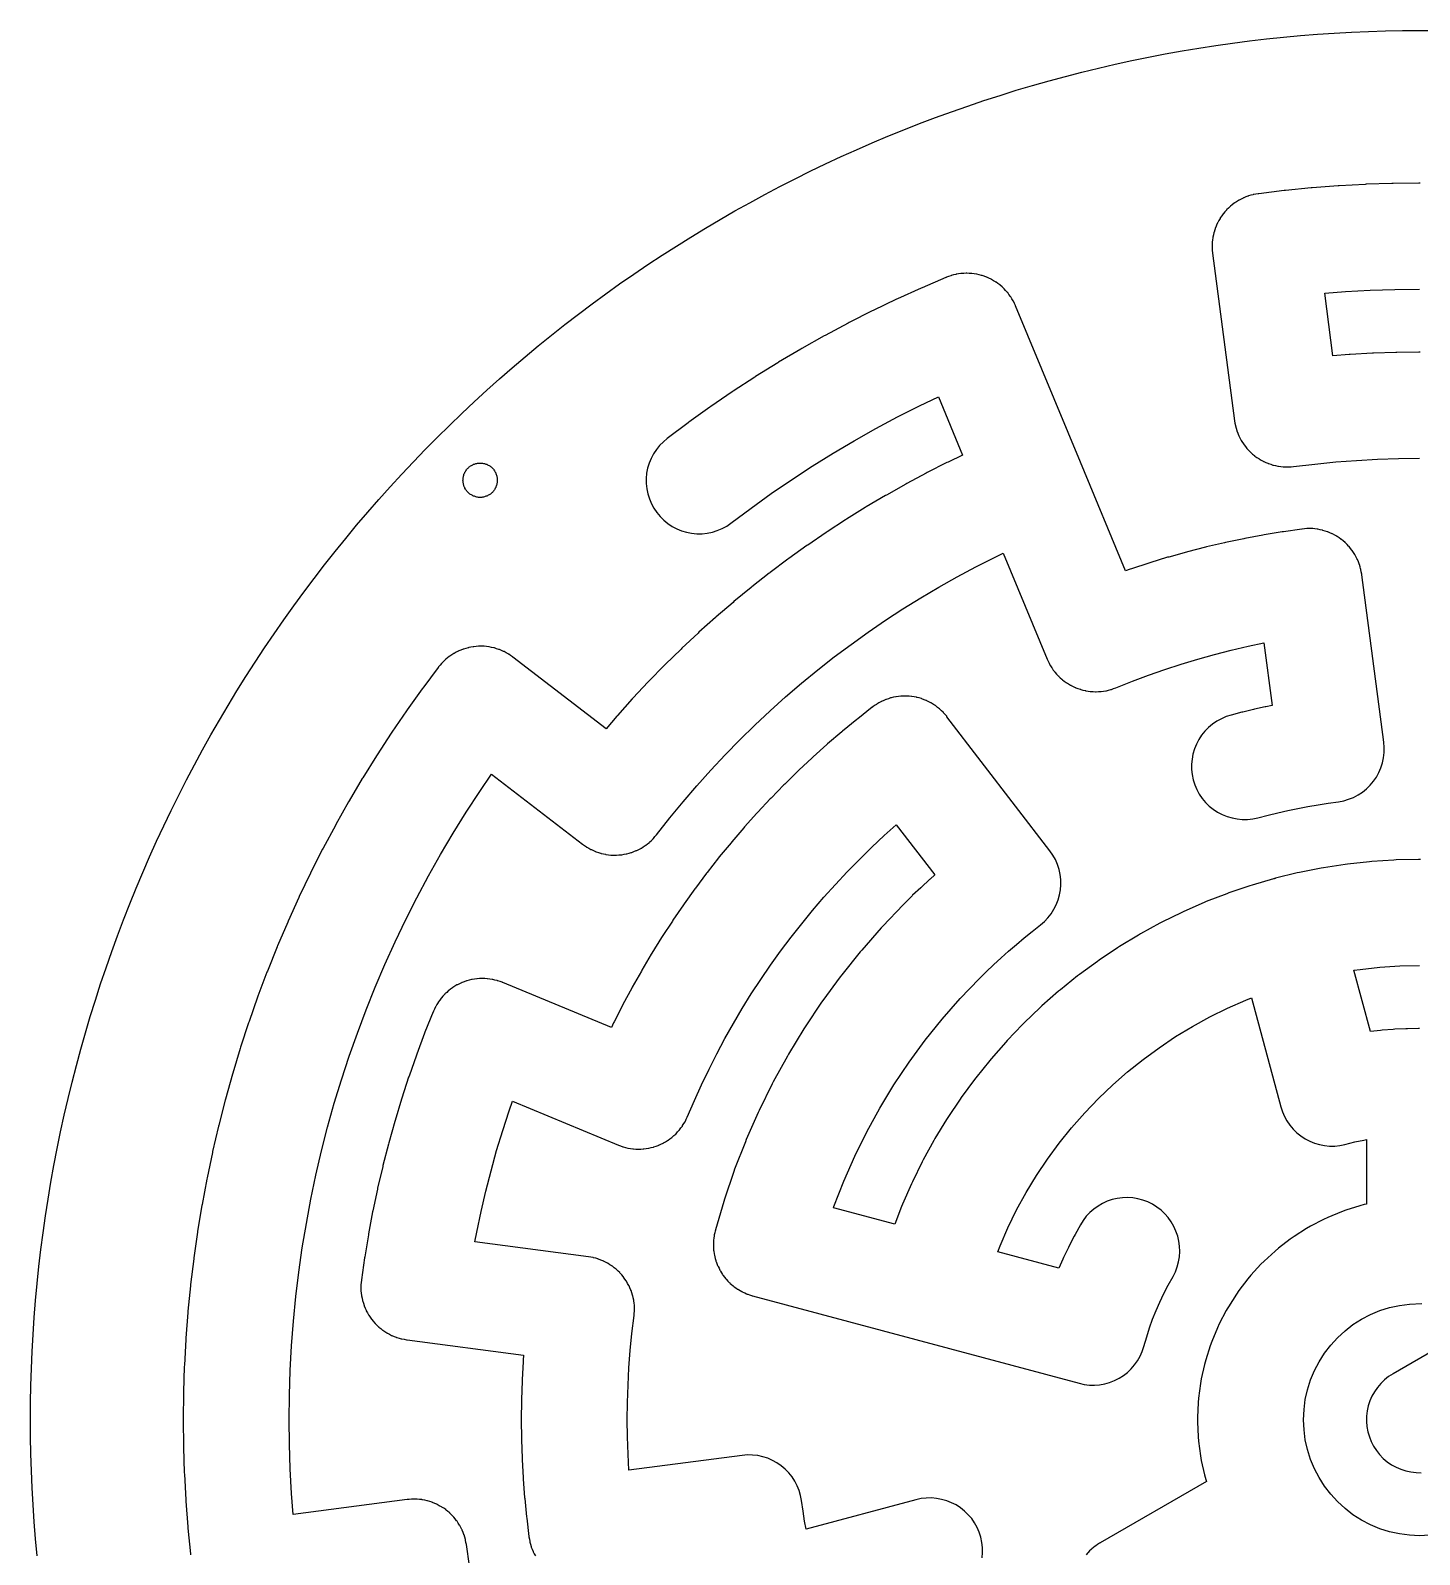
# Model space of a CAD drawing. Header units: millimetres. Extents: x -138 to 138, y -138 to 138.
# Drawn here: x -137.6 to 0, y -13.4 to 137.6 of the extents above; entities that cross this region are included whole.
import ezdxf

# ---------------------------------------------------------------- set-up
doc = ezdxf.new("R2010")
doc.units = ezdxf.units.MM
doc.layers.add('CUT', color=1, linetype='Continuous')

msp = doc.modelspace()

# ---------------------------------------------------------------- linework, layer by layer
at = {"layer": 'CUT'}
for points in [[(-136.91, -13.48), (-137.07, -11.8), (-137.2, -10.12), (-137.31, -8.44), (-137.41, -6.75), (-137.48, -5.06), (-137.53, -3.38), (-137.56, -1.69), (-137.57, 0), (-137.56, 1.69), (-137.53, 3.38), (-137.48, 5.06), (-137.41, 6.75), (-137.31, 8.44), (-137.2, 10.12), (-137.07, 11.8), (-136.91, 13.48), (-136.74, 15.16), (-136.54, 16.84), (-136.32, 18.51), (-136.08, 20.19), (-135.83, 21.85), (-135.55, 23.52), (-135.25, 25.18), (-134.93, 26.84), (-134.59, 28.49), (-134.23, 30.14), (-133.85, 31.79), (-133.45, 33.43), (-133.03, 35.06), (-132.59, 36.69), (-132.13, 38.32), (-131.65, 39.94), (-131.15, 41.55), (-130.63, 43.15), (-130.09, 44.75), (-129.53, 46.35), (-128.95, 47.93), (-128.36, 49.51), (-127.74, 51.08), (-127.1, 52.65), (-126.45, 54.2), (-125.77, 55.75), (-125.08, 57.29), (-124.37, 58.82), (-123.63, 60.34), (-122.88, 61.85), (-122.12, 63.36), (-121.33, 64.85), (-120.52, 66.34), (-119.7, 67.81), (-118.86, 69.27), (-118, 70.73), (-117.12, 72.17), (-116.23, 73.6), (-115.32, 75.02), (-114.39, 76.43), (-113.44, 77.83), (-112.48, 79.22), (-111.5, 80.59), (-110.5, 81.95), (-109.49, 83.3), (-108.46, 84.64), (-107.41, 85.96), (-106.35, 87.28), (-105.27, 88.57), (-104.17, 89.86), (-103.06, 91.13), (-101.94, 92.39), (-100.79, 93.63), (-99.64, 94.86), (-98.47, 96.08), (-97.28, 97.28), (-96.08, 98.47), (-94.86, 99.64), (-93.63, 100.79), (-92.39, 101.94), (-91.13, 103.06), (-89.86, 104.17), (-88.57, 105.27), (-87.28, 106.35), (-85.96, 107.41), (-84.64, 108.46), (-83.3, 109.49), (-81.95, 110.5), (-80.59, 111.5), (-79.22, 112.48), (-77.83, 113.44), (-76.43, 114.39), (-75.02, 115.32), (-73.6, 116.23), (-72.17, 117.12), (-70.73, 118), (-69.27, 118.86), (-67.81, 119.7), (-66.34, 120.52), (-64.85, 121.33), (-63.36, 122.12), (-61.85, 122.88), (-60.34, 123.63), (-58.82, 124.37), (-57.29, 125.08), (-55.75, 125.77), (-54.2, 126.45), (-52.65, 127.1), (-51.08, 127.74), (-49.51, 128.36), (-47.93, 128.95), (-46.35, 129.53), (-44.75, 130.09), (-43.15, 130.63), (-41.55, 131.15), (-39.94, 131.65), (-38.32, 132.13), (-36.69, 132.59), (-35.06, 133.03), (-33.43, 133.45), (-31.79, 133.85), (-30.14, 134.23), (-28.49, 134.59), (-26.84, 134.93), (-25.18, 135.25), (-23.52, 135.55), (-21.85, 135.83), (-20.19, 136.08), (-18.51, 136.32), (-16.84, 136.54), (-15.16, 136.74), (-13.48, 136.91), (-11.8, 137.07), (-10.12, 137.2), (-8.44, 137.31), (-6.75, 137.41), (-5.06, 137.48), (-3.38, 137.53), (-1.69, 137.56), (0, 137.57), (1.69, 137.56)], [(0.06, 122.45), (-0.06, 122.45), (-2.61, 122.42), (-2.73, 122.42), (-5.28, 122.34), (-5.4, 122.33), (-7.95, 122.19), (-8.07, 122.19), (-10.62, 121.99), (-10.73, 121.98), (-13.27, 121.73), (-13.39, 121.72), (-15.93, 121.41), (-15.95, 121.41), (-15.98, 121.4), (-16.21, 121.36), (-16.43, 121.32), (-16.46, 121.32), (-16.49, 121.31), (-16.71, 121.25), (-16.93, 121.19), (-16.96, 121.18), (-16.99, 121.17), (-17.2, 121.09), (-17.41, 121), (-17.44, 120.99), (-17.46, 120.98), (-17.67, 120.88), (-17.87, 120.77), (-17.9, 120.76), (-17.92, 120.75), (-18.12, 120.62), (-18.31, 120.5), (-18.33, 120.48), (-18.36, 120.47), (-18.54, 120.32), (-18.72, 120.18), (-18.74, 120.16), (-18.76, 120.15), (-18.92, 119.99), (-19.09, 119.83), (-19.11, 119.81), (-19.13, 119.79), (-19.28, 119.61), (-19.43, 119.44), (-19.44, 119.42), (-19.46, 119.4), (-19.59, 119.21), (-19.73, 119.02), (-19.74, 119), (-19.76, 118.97), (-19.87, 118.77), (-19.98, 118.57), (-19.99, 118.55), (-20.01, 118.52), (-20.1, 118.31), (-20.19, 118.1), (-20.2, 118.08), (-20.21, 118.05), (-20.28, 117.83), (-20.35, 117.61), (-20.36, 117.59), (-20.37, 117.56), (-20.42, 117.33), (-20.47, 117.11), (-20.47, 117.08), (-20.48, 117.05), (-20.5, 116.83), (-20.53, 116.6), (-20.53, 116.57), (-20.54, 116.54), (-20.54, 116.31), (-20.55, 116.08), (-20.54, 116.06), (-20.55, 116.03), (-20.53, 115.8), (-20.51, 115.57), (-20.51, 115.54), (-20.5, 115.51), (-18.32, 98.91), (-18.28, 98.69), (-18.24, 98.46), (-18.23, 98.44), (-18.23, 98.41), (-18.16, 98.19), (-18.1, 97.97), (-18.09, 97.94), (-18.08, 97.91), (-18, 97.7), (-17.92, 97.49), (-17.91, 97.46), (-17.89, 97.43), (-17.79, 97.23), (-17.69, 97.02), (-17.67, 97), (-17.66, 96.97), (-17.54, 96.78), (-17.41, 96.59), (-17.4, 96.57), (-17.38, 96.54), (-17.24, 96.36), (-17.1, 96.18), (-17.08, 96.16), (-17.06, 96.14), (-16.9, 95.97), (-16.74, 95.81), (-16.72, 95.79), (-16.7, 95.77), (-16.53, 95.62), (-16.35, 95.47), (-16.33, 95.45), (-16.31, 95.43), (-16.12, 95.3), (-15.93, 95.17), (-15.91, 95.16), (-15.88, 95.14), (-15.68, 95.03), (-15.49, 94.92), (-15.46, 94.9), (-15.43, 94.89), (-15.22, 94.8), (-15.02, 94.71), (-14.99, 94.7), (-14.96, 94.69), (-14.74, 94.62), (-14.53, 94.54), (-14.5, 94.54), (-14.47, 94.53), (-14.25, 94.48), (-14.02, 94.43), (-14, 94.43), (-13.97, 94.42), (-13.74, 94.39), (-13.51, 94.36), (-13.48, 94.36), (-13.46, 94.36), (-13.23, 94.36), (-13, 94.35), (-12.97, 94.35), (-12.94, 94.35), (-12.71, 94.37), (-12.48, 94.39), (-10.37, 94.64), (-8.3, 94.85), (-6.23, 95), (-4.15, 95.12), (-2.08, 95.19), (0, 95.21)], [(-94.1, -14.48), (-94.4, -12.37), (-94.45, -12.15), (-94.49, -11.92), (-94.49, -11.89), (-94.5, -11.86), (-94.57, -11.65), (-94.63, -11.42), (-94.64, -11.4), (-94.65, -11.37), (-94.73, -11.16), (-94.82, -10.95), (-94.83, -10.92), (-94.84, -10.89), (-94.95, -10.69), (-95.05, -10.49), (-95.07, -10.46), (-95.08, -10.44), (-95.21, -10.25), (-95.33, -10.05), (-95.35, -10.03), (-95.37, -10.01), (-95.51, -9.83), (-95.65, -9.65), (-95.67, -9.63), (-95.69, -9.61), (-95.85, -9.45), (-96.01, -9.28), (-96.03, -9.26), (-96.05, -9.24), (-96.23, -9.1), (-96.4, -8.95), (-96.43, -8.93), (-96.45, -8.91), (-96.64, -8.78), (-96.83, -8.65), (-96.85, -8.64), (-96.88, -8.62), (-97.08, -8.52), (-97.28, -8.4), (-97.3, -8.39), (-97.33, -8.38), (-97.54, -8.29), (-97.75, -8.2), (-97.78, -8.19), (-97.8, -8.18), (-98.02, -8.11), (-98.24, -8.04), (-98.27, -8.04), (-98.3, -8.03), (-98.52, -7.98), (-98.74, -7.93), (-98.77, -7.93), (-98.8, -7.92), (-99.03, -7.9), (-99.26, -7.87), (-99.28, -7.87), (-99.31, -7.87), (-99.54, -7.87), (-99.77, -7.87), (-99.8, -7.87), (-99.83, -7.87), (-100.06, -7.89), (-100.28, -7.91), (-111.55, -9.39), (-111.71, -7.32), (-111.85, -4.88), (-111.93, -2.44), (-111.95, 0), (-111.93, 2.44), (-111.85, 4.88), (-111.71, 7.32), (-111.53, 9.76), (-111.29, 12.19), (-110.99, 14.61), (-110.65, 17.03), (-110.25, 19.44), (-109.8, 21.84), (-109.3, 24.23), (-108.74, 26.61), (-108.14, 28.98), (-107.48, 31.33), (-106.77, 33.66), (-106.01, 35.99), (-105.2, 38.29), (-104.34, 40.58), (-103.43, 42.84), (-102.47, 45.09), (-101.46, 47.31), (-100.41, 49.52), (-99.3, 51.69), (-98.15, 53.85), (-96.95, 55.98), (-95.71, 58.08), (-94.42, 60.15), (-93.08, 62.2), (-91.91, 63.91), (-82.9, 56.99), (-82.71, 56.86), (-82.52, 56.73), (-82.5, 56.71), (-82.47, 56.7), (-82.27, 56.59), (-82.07, 56.47), (-82.05, 56.46), (-82.02, 56.45), (-81.81, 56.36), (-81.6, 56.26), (-81.58, 56.25), (-81.55, 56.24), (-81.33, 56.17), (-81.11, 56.1), (-81.09, 56.09), (-81.06, 56.08), (-80.83, 56.04), (-80.61, 55.99), (-80.58, 55.98), (-80.55, 55.98), (-80.33, 55.95), (-80.1, 55.92), (-80.07, 55.92), (-80.04, 55.92), (-79.81, 55.91), (-79.58, 55.91), (-79.56, 55.91), (-79.53, 55.91), (-79.3, 55.93), (-79.07, 55.94), (-79.04, 55.95), (-79.01, 55.95), (-78.79, 55.99), (-78.56, 56.03), (-78.54, 56.04), (-78.51, 56.04), (-78.29, 56.11), (-78.07, 56.17), (-78.04, 56.18), (-78.01, 56.18), (-77.8, 56.27), (-77.59, 56.35), (-77.56, 56.36), (-77.53, 56.37), (-77.33, 56.48), (-77.12, 56.58), (-77.1, 56.6), (-77.07, 56.61), (-76.88, 56.73), (-76.69, 56.85), (-76.67, 56.87), (-76.64, 56.89), (-76.46, 57.03), (-76.28, 57.17), (-76.26, 57.19), (-76.24, 57.21), (-76.07, 57.37), (-75.91, 57.53), (-75.89, 57.55), (-75.87, 57.57), (-75.72, 57.74), (-75.57, 57.91), (-74.25, 59.59), (-72.93, 61.2), (-71.58, 62.78), (-70.2, 64.32), (-68.78, 65.84), (-67.32, 67.32), (-65.84, 68.78), (-64.32, 70.2), (-62.78, 71.58), (-61.2, 72.93), (-59.59, 74.25), (-57.96, 75.53), (-56.3, 76.78), (-54.61, 77.99), (-52.9, 79.16), (-51.16, 80.3), (-49.39, 81.39), (-47.6, 82.45), (-45.79, 83.47), (-43.96, 84.45), (-42.11, 85.39), (-41.23, 85.81), (-36.89, 75.33), (-36.79, 75.13), (-36.69, 74.92), (-36.68, 74.89), (-36.67, 74.87), (-36.55, 74.67), (-36.43, 74.47), (-36.42, 74.45), (-36.4, 74.43), (-36.27, 74.24), (-36.13, 74.06), (-36.11, 74.04), (-36.09, 74.01), (-35.94, 73.84), (-35.79, 73.67), (-35.77, 73.65), (-35.75, 73.63), (-35.58, 73.48), (-35.41, 73.32), (-35.39, 73.3), (-35.37, 73.28), (-35.18, 73.15), (-35, 73.01), (-34.98, 73), (-34.95, 72.98), (-34.76, 72.86), (-34.56, 72.74), (-34.54, 72.73), (-34.51, 72.71), (-34.3, 72.62), (-34.1, 72.52), (-34.07, 72.51), (-34.05, 72.49), (-33.83, 72.42), (-33.62, 72.34), (-33.59, 72.33), (-33.56, 72.32), (-33.34, 72.26), (-33.12, 72.21), (-33.09, 72.2), (-33.06, 72.19), (-32.83, 72.16), (-32.61, 72.12), (-32.58, 72.12), (-32.55, 72.12), (-32.32, 72.11), (-32.09, 72.09), (-32.07, 72.09), (-32.04, 72.09), (-31.81, 72.1), (-31.58, 72.11), (-31.55, 72.12), (-31.52, 72.12), (-31.3, 72.15), (-31.07, 72.18), (-31.04, 72.19), (-31.01, 72.19), (-30.79, 72.25), (-30.57, 72.3), (-30.54, 72.31), (-30.51, 72.32), (-30.3, 72.4), (-30.08, 72.47), (-28.44, 73.13), (-26.84, 73.73), (-25.22, 74.3), (-23.6, 74.83), (-21.96, 75.33), (-20.31, 75.79), (-18.65, 76.22), (-16.98, 76.61), (-15.42, 76.93), (-14.61, 70.73), (-15.21, 70.6), (-15.29, 70.59), (-16.36, 70.35), (-16.44, 70.33), (-17.51, 70.07), (-17.59, 70.05), (-18.65, 69.77), (-19.14, 69.62), (-19.62, 69.42), (-20.07, 69.17), (-20.5, 68.88), (-20.89, 68.55), (-21.25, 68.18), (-21.58, 67.78), (-21.86, 67.35), (-22.1, 66.9), (-22.29, 66.42), (-22.44, 65.92), (-22.53, 65.42), (-22.58, 64.91), (-22.58, 64.39), (-22.52, 63.88), (-22.42, 63.37), (-22.26, 62.88), (-22.06, 62.41), (-21.81, 61.95), (-21.52, 61.53), (-21.19, 61.13), (-20.83, 60.77), (-20.43, 60.45), (-20, 60.17), (-19.54, 59.93), (-19.06, 59.73), (-18.57, 59.59), (-18.06, 59.49), (-17.55, 59.44), (-17.03, 59.45), (-16.52, 59.5), (-16.02, 59.61), (-15, 59.87), (-14.02, 60.11), (-13.03, 60.33), (-12.04, 60.54), (-11.05, 60.73), (-10.05, 60.9), (-9.06, 61.05), (-8.01, 61.2), (-7.51, 61.3), (-7.02, 61.44), (-6.54, 61.63), (-6.09, 61.87), (-5.66, 62.15), (-5.26, 62.47), (-4.89, 62.83), (-4.56, 63.22), (-4.27, 63.64), (-4.03, 64.09), (-3.82, 64.56), (-3.67, 65.05), (-3.56, 65.55), (-3.5, 66.06), (-3.49, 66.57), (-3.54, 67.08), (-5.72, 83.68), (-5.73, 83.71), (-5.73, 83.74), (-5.77, 83.97), (-5.81, 84.19), (-5.82, 84.22), (-5.83, 84.25), (-5.89, 84.47), (-5.96, 84.69), (-5.97, 84.71), (-5.97, 84.74), (-6.06, 84.95), (-6.15, 85.17), (-6.16, 85.19), (-6.17, 85.22), (-6.28, 85.42), (-6.38, 85.62), (-6.4, 85.65), (-6.41, 85.67), (-6.54, 85.87), (-6.66, 86.06), (-6.68, 86.08), (-6.69, 86.1), (-6.84, 86.28), (-6.98, 86.46), (-7, 86.48), (-7.02, 86.5), (-7.18, 86.67), (-7.34, 86.83), (-7.36, 86.85), (-7.38, 86.87), (-7.56, 87.02), (-7.73, 87.16), (-7.75, 87.18), (-7.78, 87.2), (-7.97, 87.33), (-8.15, 87.46), (-8.18, 87.47), (-8.2, 87.49), (-8.4, 87.6), (-8.61, 87.71), (-8.63, 87.72), (-8.66, 87.73), (-8.87, 87.82), (-9.08, 87.91), (-9.11, 87.92), (-9.13, 87.93), (-9.35, 88), (-9.57, 88.07), (-9.6, 88.08), (-9.62, 88.09), (-9.85, 88.13), (-10.07, 88.18), (-10.1, 88.18), (-10.13, 88.19), (-10.36, 88.21), (-10.58, 88.24), (-10.61, 88.24), (-10.64, 88.24), (-10.87, 88.24), (-11.1, 88.25), (-11.13, 88.24), (-11.16, 88.24), (-11.38, 88.22), (-11.61, 88.2), (-11.64, 88.2), (-11.67, 88.2), (-13.48, 87.94), (-13.59, 87.92), (-15.39, 87.62), (-15.51, 87.6), (-17.3, 87.27), (-17.41, 87.24), (-19.2, 86.87), (-19.31, 86.84), (-21.09, 86.43), (-21.2, 86.4), (-22.97, 85.95), (-23.08, 85.92), (-24.84, 85.43), (-24.95, 85.4), (-26.7, 84.87), (-26.81, 84.83), (-28.54, 84.26), (-28.65, 84.23), (-29.13, 84.06), (-33.59, 94.82), (-40, 110.29), (-40.01, 110.32), (-40.02, 110.34), (-40.12, 110.55), (-40.22, 110.76), (-40.24, 110.78), (-40.25, 110.81), (-40.37, 111), (-40.49, 111.2), (-40.5, 111.22), (-40.52, 111.24), (-40.66, 111.43), (-40.79, 111.61), (-40.81, 111.63), (-40.83, 111.66), (-40.99, 111.82), (-41.14, 111.99), (-41.16, 112.01), (-41.18, 112.03), (-41.35, 112.19), (-41.52, 112.34), (-41.54, 112.36), (-41.57, 112.38), (-41.75, 112.51), (-41.93, 112.65), (-41.96, 112.66), (-41.98, 112.68), (-42.18, 112.79), (-42.38, 112.91), (-42.4, 112.92), (-42.43, 112.94), (-42.64, 113.03), (-42.84, 113.13), (-42.87, 113.14), (-42.9, 113.15), (-43.11, 113.23), (-43.33, 113.3), (-43.36, 113.31), (-43.38, 113.32), (-43.6, 113.37), (-43.83, 113.43), (-43.86, 113.43), (-43.88, 113.44), (-44.11, 113.47), (-44.34, 113.51), (-44.37, 113.51), (-44.39, 113.51), (-44.62, 113.52), (-44.85, 113.53), (-44.88, 113.53), (-44.91, 113.53), (-45.14, 113.52), (-45.37, 113.51), (-45.39, 113.5), (-45.42, 113.5), (-45.65, 113.46), (-45.88, 113.43), (-45.9, 113.42), (-45.93, 113.42), (-46.15, 113.36), (-46.38, 113.3), (-46.4, 113.29), (-46.43, 113.29), (-46.64, 113.21), (-46.86, 113.13), (-46.89, 113.12), (-46.91, 113.11), (-49.26, 112.1), (-49.37, 112.06), (-51.7, 111), (-51.8, 110.95), (-54.11, 109.85), (-54.21, 109.8), (-56.49, 108.64), (-56.59, 108.59), (-58.85, 107.38), (-58.95, 107.33), (-61.18, 106.07), (-61.28, 106.02), (-63.48, 104.72), (-63.57, 104.66), (-65.75, 103.31), (-65.84, 103.24), (-67.98, 101.85), (-68.08, 101.78), (-70.19, 100.34), (-70.28, 100.27), (-72.36, 98.78), (-72.45, 98.72), (-74.5, 97.18), (-74.89, 96.85), (-75.26, 96.49), (-75.58, 96.09), (-75.87, 95.66), (-76.11, 95.2), (-76.3, 94.72), (-76.45, 94.23), (-76.55, 93.72), (-76.59, 93.21), (-76.59, 92.7), (-76.54, 92.18), (-76.43, 91.68), (-76.28, 91.19), (-76.08, 90.71), (-75.84, 90.26), (-75.55, 89.83), (-75.22, 89.44), (-74.85, 89.07), (-74.45, 88.75), (-74.02, 88.46), (-73.57, 88.22), (-73.09, 88.03), (-72.6, 87.88), (-72.09, 87.79), (-71.58, 87.74), (-71.06, 87.74), (-70.55, 87.79), (-70.04, 87.9), (-69.55, 88.05), (-69.08, 88.25), (-68.62, 88.49), (-68.2, 88.78), (-66.2, 90.28), (-64.21, 91.71), (-62.2, 93.08), (-60.15, 94.42), (-58.08, 95.71), (-55.98, 96.95), (-53.85, 98.15), (-51.69, 99.3), (-49.52, 100.41), (-47.64, 101.3), (-45.25, 95.53), (-46.7, 94.83), (-46.81, 94.78), (-48.76, 93.79), (-48.86, 93.74), (-50.79, 92.71), (-50.89, 92.65), (-52.8, 91.57), (-52.9, 91.52), (-54.79, 90.4), (-54.89, 90.34), (-56.75, 89.18), (-56.85, 89.12), (-58.68, 87.93), (-58.78, 87.86), (-60.59, 86.62), (-60.68, 86.56), (-62.46, 85.28), (-62.55, 85.21), (-64.31, 83.9), (-64.35, 83.86), (-64.4, 83.83), (-66.12, 82.48), (-66.21, 82.4), (-67.9, 81.01), (-67.99, 80.94), (-69.66, 79.51), (-69.74, 79.44), (-71.37, 77.98), (-71.46, 77.9), (-73.06, 76.4), (-73.14, 76.32), (-74.71, 74.79), (-74.79, 74.71), (-76.32, 73.14), (-76.4, 73.06), (-77.9, 71.46), (-77.98, 71.37), (-79.44, 69.74), (-79.51, 69.66), (-80.56, 68.43), (-89.79, 75.51), (-89.81, 75.53), (-89.83, 75.55), (-90.02, 75.68), (-90.21, 75.81), (-90.24, 75.82), (-90.26, 75.84), (-90.46, 75.95), (-90.66, 76.06), (-90.69, 76.07), (-90.71, 76.08), (-90.92, 76.17), (-91.13, 76.26), (-91.16, 76.27), (-91.19, 76.28), (-91.41, 76.35), (-91.62, 76.42), (-91.65, 76.43), (-91.68, 76.43), (-91.9, 76.48), (-92.13, 76.53), (-92.16, 76.53), (-92.18, 76.54), (-92.41, 76.56), (-92.64, 76.59), (-92.67, 76.59), (-92.7, 76.59), (-92.93, 76.59), (-93.15, 76.6), (-93.18, 76.59), (-93.21, 76.59), (-93.44, 76.57), (-93.67, 76.55), (-93.7, 76.55), (-93.72, 76.55), (-93.95, 76.5), (-94.17, 76.46), (-94.2, 76.45), (-94.23, 76.45), (-94.45, 76.38), (-94.67, 76.32), (-94.7, 76.31), (-94.72, 76.3), (-94.94, 76.21), (-95.15, 76.13), (-95.17, 76.12), (-95.2, 76.11), (-95.4, 76), (-95.61, 75.89), (-95.63, 75.88), (-95.66, 75.87), (-95.85, 75.74), (-96.04, 75.62), (-96.06, 75.6), (-96.09, 75.58), (-96.26, 75.44), (-96.44, 75.3), (-96.46, 75.28), (-96.49, 75.26), (-96.65, 75.1), (-96.81, 74.94), (-96.83, 74.92), (-96.85, 74.89), (-97, 74.72), (-97.15, 74.54), (-97.16, 74.52), (-97.18, 74.5), (-98.72, 72.45), (-98.78, 72.36), (-100.27, 70.28), (-100.34, 70.19), (-101.78, 68.08), (-101.85, 67.98), (-103.24, 65.84), (-103.31, 65.75), (-104.66, 63.57), (-104.72, 63.48), (-106.02, 61.28), (-106.07, 61.18), (-107.33, 58.95), (-107.38, 58.85), (-108.59, 56.59), (-108.64, 56.49), (-109.8, 54.21), (-109.85, 54.11), (-110.95, 51.8), (-111, 51.7), (-112.06, 49.37), (-112.1, 49.26), (-113.11, 46.91), (-113.13, 46.86), (-113.15, 46.81), (-114.11, 44.43), (-114.15, 44.33), (-115.05, 41.93), (-115.09, 41.83), (-115.93, 39.42), (-115.97, 39.31), (-116.77, 36.88), (-116.8, 36.77), (-117.54, 34.32), (-117.58, 34.21), (-118.26, 31.75), (-118.29, 31.64), (-118.93, 29.16), (-118.96, 29.05), (-119.54, 26.56), (-119.56, 26.45), (-120.09, 23.95), (-120.11, 23.83), (-120.58, 21.32), (-120.6, 21.21), (-121.02, 18.68), (-121.04, 18.57), (-121.4, 16.04), (-121.4, 15.98), (-121.41, 15.93), (-121.72, 13.39), (-121.73, 13.27), (-121.98, 10.73), (-121.99, 10.62), (-122.19, 8.07), (-122.19, 7.95), (-122.33, 5.4), (-122.34, 5.28), (-122.42, 2.73), (-122.42, 2.61), (-122.45, 0.06), (-122.45, -0.06), (-122.42, -2.61), (-122.42, -2.73), (-122.34, -5.28), (-122.33, -5.4), (-122.19, -7.95), (-122.19, -8.07), (-121.99, -10.62), (-121.98, -10.73), (-121.73, -13.27), (-121.72, -13.39)], [(0.06, 105.71), (-0.06, 105.71), (-2.25, 105.68), (-2.36, 105.68), (-4.55, 105.61), (-4.67, 105.61), (-6.86, 105.49), (-6.97, 105.48), (-8.58, 105.36), (-9.39, 111.55), (-7.32, 111.71), (-4.88, 111.85), (-2.44, 111.93), (0, 111.95)], [(0.11, 55.48), (-0.11, 55.48), (-2.31, 55.43), (-2.53, 55.42), (-4.72, 55.28), (-4.95, 55.26), (-7.13, 55.02), (-7.35, 54.99), (-9.52, 54.66), (-9.75, 54.62), (-11.9, 54.19), (-12.12, 54.14), (-14.25, 53.62), (-14.3, 53.6), (-14.36, 53.59), (-14.41, 53.57), (-14.47, 53.56), (-16.57, 52.94), (-16.79, 52.88), (-18.87, 52.17), (-19.08, 52.09), (-21.12, 51.3), (-21.34, 51.21), (-23.34, 50.33), (-23.55, 50.23), (-25.52, 49.26), (-25.72, 49.16), (-27.64, 48.1), (-27.84, 47.99), (-29.71, 46.85), (-29.91, 46.73), (-31.73, 45.51), (-31.91, 45.38), (-33.68, 44.08), (-33.86, 43.94), (-35.57, 42.57), (-35.75, 42.43), (-37.4, 40.98), (-37.56, 40.83), (-39.15, 39.31), (-39.23, 39.23), (-39.31, 39.15), (-40.83, 37.56), (-40.98, 37.4), (-42.43, 35.75), (-42.57, 35.57), (-43.94, 33.86), (-44.08, 33.68), (-45.38, 31.91), (-45.51, 31.73), (-46.73, 29.91), (-46.85, 29.71), (-47.99, 27.84), (-48.1, 27.64), (-49.16, 25.72), (-49.26, 25.52), (-50.23, 23.55), (-50.33, 23.34), (-51.21, 21.34), (-51.3, 21.12), (-51.98, 19.36), (-58.04, 20.99), (-58, 21.11), (-57.02, 23.62), (-55.94, 26.08), (-54.75, 28.5), (-53.45, 30.86), (-52.06, 33.16), (-50.56, 35.4), (-48.97, 37.57), (-47.28, 39.67), (-45.51, 41.7), (-43.62, 43.67), (-42.92, 44.35), (-42.19, 45.05), (-41.45, 45.73), (-40.7, 46.41), (-39.93, 47.07), (-39.16, 47.71), (-38.37, 48.35), (-37.54, 48.99), (-37.15, 49.33), (-36.8, 49.7), (-36.48, 50.1), (-36.21, 50.54), (-35.98, 50.99), (-35.79, 51.47), (-35.65, 51.96), (-35.56, 52.47), (-35.52, 52.98), (-35.53, 53.49), (-35.59, 54), (-35.7, 54.5), (-35.86, 54.99), (-36.06, 55.46), (-36.31, 55.91), (-36.61, 56.33), (-46.8, 69.61), (-46.82, 69.63), (-46.83, 69.66), (-46.98, 69.83), (-47.13, 70.01), (-47.15, 70.02), (-47.17, 70.05), (-47.34, 70.2), (-47.5, 70.36), (-47.52, 70.38), (-47.54, 70.4), (-47.73, 70.54), (-47.9, 70.68), (-47.93, 70.7), (-47.95, 70.72), (-48.15, 70.84), (-48.34, 70.96), (-48.36, 70.98), (-48.39, 70.99), (-48.59, 71.09), (-48.8, 71.2), (-48.82, 71.21), (-48.85, 71.22), (-49.06, 71.3), (-49.28, 71.39), (-49.3, 71.4), (-49.33, 71.41), (-49.55, 71.47), (-49.77, 71.53), (-49.8, 71.53), (-49.83, 71.54), (-50.05, 71.58), (-50.28, 71.62), (-50.31, 71.62), (-50.33, 71.63), (-50.56, 71.64), (-50.79, 71.66), (-50.82, 71.66), (-50.85, 71.66), (-51.08, 71.66), (-51.31, 71.65), (-51.33, 71.65), (-51.36, 71.65), (-51.59, 71.62), (-51.82, 71.6), (-51.85, 71.59), (-51.87, 71.59), (-52.1, 71.54), (-52.32, 71.49), (-52.35, 71.48), (-52.38, 71.47), (-52.59, 71.4), (-52.81, 71.33), (-52.84, 71.32), (-52.87, 71.31), (-53.07, 71.22), (-53.28, 71.12), (-53.31, 71.11), (-53.34, 71.1), (-53.54, 70.99), (-53.74, 70.87), (-53.76, 70.86), (-53.78, 70.84), (-53.97, 70.71), (-54.16, 70.58), (-54.18, 70.56), (-54.2, 70.55), (-55.64, 69.42), (-55.73, 69.35), (-57.14, 68.19), (-57.23, 68.11), (-58.62, 66.93), (-58.7, 66.85), (-60.06, 65.63), (-60.15, 65.55), (-61.48, 64.31), (-61.56, 64.23), (-62.87, 62.95), (-62.95, 62.87), (-64.23, 61.56), (-64.31, 61.48), (-65.55, 60.15), (-65.63, 60.06), (-66.85, 58.7), (-66.93, 58.62), (-68.11, 57.23), (-68.19, 57.14), (-69.35, 55.73), (-69.42, 55.64), (-70.55, 54.2), (-70.58, 54.16), (-70.62, 54.11), (-71.71, 52.65), (-71.78, 52.56), (-72.84, 51.08), (-72.91, 50.98), (-73.94, 49.47), (-74, 49.38), (-75, 47.85), (-75.06, 47.75), (-76.03, 46.2), (-76.09, 46.1), (-77.02, 44.53), (-77.07, 44.43), (-77.97, 42.84), (-78.03, 42.74), (-78.89, 41.13), (-78.94, 41.03), (-79.77, 39.4), (-79.82, 39.3), (-80.04, 38.84), (-90.8, 43.29), (-90.83, 43.3), (-90.86, 43.32), (-91.07, 43.39), (-91.29, 43.47), (-91.32, 43.47), (-91.34, 43.48), (-91.57, 43.54), (-91.79, 43.59), (-91.82, 43.6), (-91.84, 43.6), (-92.07, 43.64), (-92.3, 43.67), (-92.33, 43.67), (-92.35, 43.67), (-92.58, 43.68), (-92.81, 43.69), (-92.84, 43.69), (-92.87, 43.69), (-93.1, 43.68), (-93.33, 43.67), (-93.35, 43.66), (-93.38, 43.66), (-93.61, 43.63), (-93.84, 43.59), (-93.86, 43.59), (-93.89, 43.58), (-94.11, 43.52), (-94.34, 43.47), (-94.36, 43.46), (-94.39, 43.45), (-94.61, 43.37), (-94.82, 43.29), (-94.85, 43.28), (-94.87, 43.27), (-95.08, 43.17), (-95.29, 43.07), (-95.31, 43.06), (-95.34, 43.05), (-95.53, 42.93), (-95.73, 42.81), (-95.75, 42.79), (-95.78, 42.78), (-95.96, 42.64), (-96.14, 42.5), (-96.16, 42.48), (-96.19, 42.47), (-96.35, 42.31), (-96.52, 42.16), (-96.54, 42.14), (-96.56, 42.12), (-96.72, 41.94), (-96.87, 41.77), (-96.89, 41.75), (-96.91, 41.73), (-97.04, 41.54), (-97.18, 41.36), (-97.19, 41.34), (-97.21, 41.31), (-97.32, 41.12), (-97.44, 40.92), (-97.45, 40.89), (-97.47, 40.87), (-97.56, 40.66), (-97.66, 40.45), (-97.67, 40.43), (-97.68, 40.4), (-98.5, 38.37), (-98.54, 38.26), (-99.31, 36.21), (-99.35, 36.1), (-100.08, 34.03), (-100.12, 33.92), (-100.8, 31.84), (-100.83, 31.73), (-101.47, 29.64), (-101.5, 29.53), (-102.09, 27.41), (-102.12, 27.3), (-102.67, 25.18), (-102.69, 25.07), (-103.19, 22.94), (-103.22, 22.82), (-103.67, 20.68), (-103.69, 20.57), (-104.09, 18.41), (-104.11, 18.3), (-104.47, 16.14), (-104.49, 16.02), (-104.8, 13.85), (-104.8, 13.83), (-104.8, 13.8), (-104.82, 13.57), (-104.84, 13.34), (-104.84, 13.31), (-104.85, 13.28), (-104.84, 13.06), (-104.84, 12.83), (-104.84, 12.8), (-104.84, 12.77), (-104.81, 12.54), (-104.79, 12.31), (-104.78, 12.29), (-104.78, 12.26), (-104.73, 12.03), (-104.69, 11.81), (-104.68, 11.78), (-104.67, 11.75), (-104.6, 11.54), (-104.53, 11.32), (-104.52, 11.29), (-104.51, 11.26), (-104.42, 11.05), (-104.33, 10.84), (-104.32, 10.82), (-104.31, 10.79), (-104.2, 10.59), (-104.09, 10.39), (-104.07, 10.37), (-104.06, 10.34), (-103.93, 10.15), (-103.8, 9.96), (-103.78, 9.94), (-103.76, 9.92), (-103.62, 9.74), (-103.47, 9.57), (-103.45, 9.55), (-103.43, 9.52), (-103.27, 9.36), (-103.1, 9.2), (-103.08, 9.19), (-103.06, 9.17), (-102.88, 9.02), (-102.7, 8.88), (-102.68, 8.86), (-102.66, 8.85), (-102.47, 8.72), (-102.27, 8.59), (-102.25, 8.58), (-102.22, 8.57), (-102.02, 8.46), (-101.82, 8.35), (-101.79, 8.34), (-101.77, 8.33), (-101.55, 8.25), (-101.34, 8.16), (-101.31, 8.15), (-101.29, 8.14), (-101.07, 8.08), (-100.85, 8.01), (-100.82, 8.01), (-100.79, 8), (-100.57, 7.96), (-100.34, 7.92), (-100.31, 7.91), (-100.28, 7.91), (-88.73, 6.39), (-88.77, 5.88), (-88.78, 5.76), (-88.88, 3.94), (-88.88, 3.82), (-88.94, 2), (-88.95, 1.88), (-88.97, 0.06), (-88.97, -0.06), (-88.95, -1.88), (-88.94, -2), (-88.88, -3.82), (-88.88, -3.94), (-88.78, -5.76), (-88.77, -5.88), (-88.63, -7.7), (-88.62, -7.81), (-88.44, -9.63), (-88.43, -9.74), (-88.21, -11.56), (-88.21, -11.58), (-88.2, -11.61), (-88.16, -11.84), (-88.13, -12.06), (-88.12, -12.09), (-88.11, -12.12), (-88.05, -12.34), (-87.99, -12.56), (-87.98, -12.59), (-87.97, -12.61), (-87.89, -12.83), (-87.8, -13.04), (-87.79, -13.07), (-87.78, -13.09), (-87.68, -13.3), (-87.57, -13.5)], [(-43.31, -13.69), (-43.27, -13.17), (-43.28, -12.66), (-43.34, -12.15), (-43.45, -11.64), (-43.6, -11.15), (-43.81, -10.68), (-44.06, -10.23), (-44.35, -9.8), (-44.69, -9.41), (-45.06, -9.05), (-45.46, -8.73), (-45.89, -8.45), (-46.35, -8.22), (-46.83, -8.03), (-47.33, -7.89), (-47.83, -7.8), (-48.35, -7.75), (-48.86, -7.76), (-49.37, -7.82), (-49.88, -7.93), (-60.76, -10.85), (-60.9, -10.05), (-61.05, -9.06), (-61.2, -8.01), (-61.3, -7.51), (-61.44, -7.02), (-61.63, -6.54), (-61.87, -6.09), (-62.15, -5.66), (-62.47, -5.26), (-62.83, -4.89), (-63.22, -4.56), (-63.64, -4.27), (-64.09, -4.03), (-64.56, -3.82), (-65.05, -3.67), (-65.55, -3.56), (-66.06, -3.5), (-66.57, -3.49), (-67.08, -3.54), (-78.3, -5.01), (-78.39, -3.42), (-78.45, -1.71), (-78.47, 0), (-78.45, 1.71), (-78.39, 3.42), (-78.3, 5.13), (-78.17, 6.84), (-78, 8.54), (-77.79, 10.3), (-77.77, 10.53), (-77.75, 10.76), (-77.75, 10.78), (-77.75, 10.81), (-77.76, 11.04), (-77.76, 11.27), (-77.76, 11.3), (-77.76, 11.33), (-77.79, 11.55), (-77.82, 11.78), (-77.83, 11.81), (-77.83, 11.84), (-77.88, 12.06), (-77.93, 12.29), (-77.94, 12.31), (-77.94, 12.34), (-78.02, 12.56), (-78.09, 12.78), (-78.1, 12.8), (-78.11, 12.83), (-78.2, 13.04), (-78.29, 13.25), (-78.3, 13.27), (-78.32, 13.3), (-78.43, 13.5), (-78.54, 13.7), (-78.56, 13.72), (-78.57, 13.75), (-78.7, 13.93), (-78.83, 14.12), (-78.85, 14.14), (-78.87, 14.17), (-79.02, 14.34), (-79.17, 14.52), (-79.19, 14.54), (-79.21, 14.56), (-79.37, 14.72), (-79.54, 14.87), (-79.56, 14.89), (-79.58, 14.91), (-79.76, 15.05), (-79.94, 15.19), (-79.97, 15.21), (-79.99, 15.23), (-80.18, 15.35), (-80.37, 15.47), (-80.4, 15.49), (-80.42, 15.5), (-80.63, 15.6), (-80.83, 15.71), (-80.86, 15.72), (-80.89, 15.73), (-81.1, 15.81), (-81.31, 15.9), (-81.34, 15.91), (-81.37, 15.92), (-81.59, 15.98), (-81.81, 16.04), (-81.84, 16.05), (-81.86, 16.05), (-82.09, 16.09), (-82.31, 16.13), (-93.56, 17.61), (-93.38, 18.57), (-92.95, 20.61), (-92.48, 22.63), (-91.96, 24.64), (-91.41, 26.64), (-90.8, 28.63), (-90.16, 30.6), (-89.83, 31.53), (-79.35, 27.19), (-79.14, 27.11), (-78.92, 27.03), (-78.89, 27.02), (-78.87, 27.01), (-78.65, 26.96), (-78.42, 26.9), (-78.4, 26.89), (-78.37, 26.89), (-78.14, 26.85), (-77.91, 26.82), (-77.89, 26.82), (-77.86, 26.81), (-77.63, 26.8), (-77.4, 26.79), (-77.37, 26.79), (-77.34, 26.79), (-77.11, 26.8), (-76.89, 26.81), (-76.86, 26.81), (-76.83, 26.81), (-76.6, 26.85), (-76.38, 26.88), (-76.35, 26.88), (-76.32, 26.89), (-76.1, 26.94), (-75.87, 27), (-75.85, 27.01), (-75.82, 27.01), (-75.6, 27.09), (-75.39, 27.16), (-75.36, 27.18), (-75.33, 27.19), (-75.13, 27.28), (-74.92, 27.38), (-74.89, 27.39), (-74.87, 27.41), (-74.67, 27.52), (-74.47, 27.64), (-74.45, 27.66), (-74.43, 27.67), (-74.24, 27.81), (-74.06, 27.94), (-74.04, 27.96), (-74.01, 27.98), (-73.84, 28.13), (-73.67, 28.28), (-73.65, 28.31), (-73.63, 28.32), (-73.48, 28.49), (-73.32, 28.66), (-73.3, 28.68), (-73.28, 28.71), (-73.15, 28.89), (-73.01, 29.07), (-73, 29.1), (-72.98, 29.12), (-72.86, 29.32), (-72.74, 29.51), (-72.73, 29.54), (-72.71, 29.56), (-72.62, 29.77), (-72.52, 29.97), (-71.82, 31.6), (-71.11, 33.16), (-70.37, 34.7), (-69.6, 36.23), (-68.79, 37.74), (-67.95, 39.23), (-67.08, 40.71), (-66.18, 42.16), (-65.24, 43.59), (-64.28, 45.01), (-63.28, 46.4), (-62.25, 47.77), (-61.19, 49.11), (-60.11, 50.44), (-58.99, 51.74), (-57.85, 53.01), (-56.68, 54.26), (-55.48, 55.48), (-54.26, 56.68), (-53.01, 57.85), (-51.82, 58.91), (-48.01, 53.95), (-48.47, 53.54), (-48.53, 53.48), (-49.34, 52.74), (-49.4, 52.68), (-50.2, 51.93), (-50.26, 51.87), (-51.04, 51.1), (-51.09, 51.04), (-51.15, 50.99), (-53.17, 48.88), (-53.32, 48.71), (-55.25, 46.51), (-55.4, 46.34), (-57.23, 44.06), (-57.37, 43.87), (-59.09, 41.52), (-59.23, 41.33), (-60.85, 38.9), (-60.97, 38.71), (-62.49, 36.21), (-62.6, 36.01), (-64.01, 33.45), (-64.11, 33.25), (-65.41, 30.63), (-65.5, 30.42), (-66.68, 27.74), (-66.77, 27.53), (-67.83, 24.81), (-67.91, 24.59), (-68.84, 21.83), (-68.91, 21.61), (-69.73, 18.8), (-69.74, 18.75), (-69.76, 18.69), (-69.8, 18.5), (-69.85, 18.3), (-69.86, 18.25), (-69.87, 18.19), (-69.89, 17.99), (-69.92, 17.79), (-69.92, 17.73), (-69.93, 17.68), (-69.93, 17.48), (-69.94, 17.28), (-69.94, 17.22), (-69.94, 17.16), (-69.92, 16.96), (-69.91, 16.76), (-69.9, 16.71), (-69.9, 16.65), (-69.86, 16.45), (-69.83, 16.25), (-69.81, 16.2), (-69.8, 16.14), (-69.75, 15.95), (-69.7, 15.76), (-69.68, 15.7), (-69.66, 15.65), (-69.59, 15.46), (-69.52, 15.27), (-69.49, 15.22), (-69.47, 15.17), (-69.38, 14.99), (-69.29, 14.81), (-69.26, 14.76), (-69.24, 14.71), (-69.13, 14.54), (-69.02, 14.37), (-68.99, 14.32), (-68.96, 14.28), (-68.83, 14.12), (-68.71, 13.96), (-68.67, 13.92), (-68.64, 13.87), (-68.5, 13.73), (-68.36, 13.58), (-68.32, 13.54), (-68.28, 13.5), (-68.13, 13.37), (-67.98, 13.24), (-67.93, 13.21), (-67.89, 13.17), (-67.72, 13.05), (-67.56, 12.94), (-67.51, 12.91), (-67.46, 12.88), (-67.29, 12.78), (-67.11, 12.68), (-67.06, 12.65), (-67.01, 12.63), (-66.83, 12.55), (-66.65, 12.46), (-66.59, 12.44), (-66.54, 12.42), (-66.35, 12.36), (-66.16, 12.29), (-66.1, 12.28), (-66.05, 12.26), (-49.88, 7.93), (-33.7, 3.6), (-33.21, 3.49), (-32.7, 3.43), (-32.19, 3.42), (-31.68, 3.46), (-31.18, 3.55), (-30.69, 3.69), (-30.21, 3.87), (-29.76, 4.1), (-29.33, 4.37), (-28.92, 4.68), (-28.55, 5.04), (-28.22, 5.42), (-27.92, 5.84), (-27.67, 6.28), (-27.46, 6.74), (-27.3, 7.23), (-27.02, 8.2), (-26.74, 9.08), (-26.43, 9.95), (-26.09, 10.81), (-25.72, 11.65), (-25.32, 12.49), (-24.9, 13.31), (-24.41, 14.19), (-24.18, 14.65), (-24, 15.14), (-23.87, 15.63), (-23.78, 16.14), (-23.75, 16.66), (-23.77, 17.17), (-23.83, 17.68), (-23.95, 18.18), (-24.12, 18.67), (-24.33, 19.14), (-24.59, 19.59), (-24.89, 20.01), (-25.23, 20.39), (-25.6, 20.75), (-26.01, 21.06), (-26.45, 21.33), (-26.91, 21.56), (-27.39, 21.74), (-27.89, 21.87), (-28.4, 21.96), (-28.91, 21.99), (-29.43, 21.98), (-29.94, 21.91), (-30.44, 21.79), (-30.93, 21.63), (-31.4, 21.41), (-31.84, 21.16), (-32.26, 20.86), (-32.65, 20.52), (-33, 20.14), (-33.32, 19.73), (-33.59, 19.29), (-34.12, 18.34), (-34.2, 18.18), (-34.7, 17.21), (-34.78, 17.06), (-35.25, 16.06), (-35.32, 15.91), (-35.71, 15), (-41.78, 16.63), (-41.55, 17.21), (-40.76, 19.01), (-39.9, 20.77), (-38.95, 22.49), (-37.93, 24.17), (-36.84, 25.8), (-35.68, 27.38), (-34.46, 28.91), (-33.16, 30.39), (-31.8, 31.8), (-30.39, 33.16), (-28.91, 34.46), (-27.38, 35.68), (-25.8, 36.84), (-24.17, 37.93), (-22.49, 38.95), (-20.77, 39.9), (-19.01, 40.76), (-17.21, 41.55), (-16.63, 41.78), (-13.74, 30.99), (-13.58, 30.5), (-13.38, 30.03), (-13.13, 29.59), (-12.85, 29.17), (-12.52, 28.78), (-12.15, 28.42), (-11.76, 28.1), (-11.33, 27.82), (-10.88, 27.58), (-10.41, 27.39), (-9.92, 27.25), (-9.42, 27.15), (-8.91, 27.1), (-8.4, 27.1), (-7.89, 27.15), (-7.39, 27.25), (-6.41, 27.5), (-5.51, 27.69), (-5.25, 27.74), (-5.25, 21.35), (-5.47, 21.3), (-5.91, 21.18), (-7.31, 20.74), (-7.74, 20.58), (-9.09, 20.02), (-9.5, 19.83), (-10.8, 19.16), (-11.19, 18.93), (-12.42, 18.14), (-12.8, 17.88), (-13.96, 16.99), (-14.31, 16.7), (-15.39, 15.71), (-15.71, 15.39), (-16.7, 14.31), (-16.99, 13.96), (-17.88, 12.8), (-18.14, 12.42), (-18.93, 11.19), (-19.04, 10.99), (-19.16, 10.8), (-19.83, 9.5), (-20.02, 9.09), (-20.58, 7.74), (-20.74, 7.31), (-21.18, 5.91), (-21.3, 5.47), (-21.61, 4.04), (-21.69, 3.59), (-21.88, 2.14), (-21.92, 1.69), (-21.99, 0.23), (-21.99, -0.23), (-21.92, -1.69), (-21.88, -2.14), (-21.69, -3.59), (-21.61, -4.04), (-21.3, -5.47), (-21.18, -5.91), (-21.11, -6.13), (-31.62, -12.2), (-31.66, -12.22), (-31.7, -12.24), (-31.88, -12.36), (-32.06, -12.48), (-32.09, -12.5), (-32.13, -12.53), (-32.29, -12.66), (-32.46, -12.8), (-32.49, -12.83), (-32.53, -12.85), (-32.68, -13), (-32.83, -13.15), (-32.86, -13.19), (-32.89, -13.22), (-33.03, -13.38)], [(0, 38.74), (-0.04, 38.73), (-0.09, 38.74), (-1.18, 38.72), (-1.35, 38.71), (-2.45, 38.66), (-2.62, 38.65), (-3.71, 38.56), (-3.88, 38.54), (-4.86, 38.43), (-6.49, 44.5), (-5.87, 44.59), (-3.92, 44.81), (-1.96, 44.94), (0, 44.98)], [(11.87, 12.92), (-2.62, 4.55), (-3.06, 4.27), (-3.46, 3.95), (-3.83, 3.59), (-4.17, 3.2), (-4.46, 2.77), (-4.71, 2.32), (-4.91, 1.85), (-5.07, 1.36), (-5.18, 0.86), (-5.24, 0.34), (-5.25, -0.17), (-5.21, -0.69), (-5.11, -1.19), (-4.97, -1.69), (-4.78, -2.17), (-4.55, -2.62), (-4.27, -3.06), (-3.95, -3.46), (-3.59, -3.83), (-3.2, -4.17), (-2.77, -4.46), (-2.32, -4.71), (-1.85, -4.91), (-1.36, -5.07), (-0.86, -5.18), (-0.34, -5.24), (0.17, -5.25)], [(1, -11.44), (0, -11.49), (-1, -11.44), (-1.99, -11.31), (-2.97, -11.1), (-3.93, -10.8), (-4.86, -10.41), (-5.74, -9.95), (-6.59, -9.41), (-7.38, -8.8), (-8.12, -8.12), (-8.8, -7.38), (-9.41, -6.59), (-9.95, -5.74), (-10.41, -4.86), (-10.8, -3.93), (-11.1, -2.97), (-11.31, -1.99), (-11.44, -1), (-11.49, 0), (-11.44, 1), (-11.31, 1.99), (-11.1, 2.97), (-10.8, 3.93), (-10.41, 4.86), (-9.95, 5.74), (-9.41, 6.59), (-8.8, 7.38), (-8.12, 8.12), (-7.38, 8.8), (-6.59, 9.41), (-5.74, 9.95), (-4.86, 10.41), (-3.93, 10.8), (-2.97, 11.1), (-1.99, 11.31), (-1, 11.44), (0.23, 11.5)]]:
    msp.add_lwpolyline(points, dxfattribs=at)
msp.add_lwpolyline([(-91.34, 93.04), (-91.34, 92.95), (-91.34, 92.87), (-91.36, 92.79), (-91.37, 92.7), (-91.39, 92.62), (-91.41, 92.54), (-91.44, 92.46), (-91.47, 92.39), (-91.5, 92.31), (-91.54, 92.24), (-91.58, 92.16), (-91.62, 92.09), (-91.67, 92.02), (-91.72, 91.96), (-91.78, 91.89), (-91.83, 91.83), (-91.89, 91.78), (-91.96, 91.72), (-92.02, 91.67), (-92.09, 91.62), (-92.16, 91.58), (-92.24, 91.54), (-92.31, 91.5), (-92.39, 91.47), (-92.46, 91.44), (-92.54, 91.41), (-92.62, 91.39), (-92.7, 91.37), (-92.79, 91.36), (-92.87, 91.34), (-92.95, 91.34), (-93.04, 91.34), (-93.12, 91.34), (-93.2, 91.34), (-93.29, 91.36), (-93.37, 91.37), (-93.45, 91.39), (-93.53, 91.41), (-93.61, 91.44), (-93.69, 91.47), (-93.76, 91.5), (-93.84, 91.54), (-93.91, 91.58), (-93.98, 91.62), (-94.05, 91.67), (-94.12, 91.72), (-94.18, 91.78), (-94.24, 91.83), (-94.3, 91.89), (-94.35, 91.96), (-94.4, 92.02), (-94.45, 92.09), (-94.49, 92.16), (-94.54, 92.24), (-94.57, 92.31), (-94.61, 92.39), (-94.64, 92.46), (-94.66, 92.54), (-94.69, 92.62), (-94.7, 92.7), (-94.72, 92.79), (-94.73, 92.87), (-94.73, 92.95), (-94.74, 93.04), (-94.73, 93.12), (-94.73, 93.2), (-94.72, 93.29), (-94.7, 93.37), (-94.69, 93.45), (-94.66, 93.53), (-94.64, 93.61), (-94.61, 93.69), (-94.57, 93.76), (-94.54, 93.84), (-94.49, 93.91), (-94.45, 93.98), (-94.4, 94.05), (-94.35, 94.12), (-94.3, 94.18), (-94.24, 94.24), (-94.18, 94.3), (-94.12, 94.35), (-94.05, 94.4), (-93.98, 94.45), (-93.91, 94.49), (-93.84, 94.54), (-93.76, 94.57), (-93.69, 94.61), (-93.61, 94.64), (-93.53, 94.66), (-93.45, 94.69), (-93.37, 94.7), (-93.29, 94.72), (-93.2, 94.73), (-93.12, 94.73), (-93.04, 94.74), (-92.95, 94.73), (-92.87, 94.73), (-92.79, 94.72), (-92.7, 94.7), (-92.62, 94.69), (-92.54, 94.66), (-92.46, 94.64), (-92.39, 94.61), (-92.31, 94.57), (-92.24, 94.54), (-92.16, 94.49), (-92.09, 94.45), (-92.02, 94.4), (-91.96, 94.35), (-91.89, 94.3), (-91.83, 94.24), (-91.78, 94.18), (-91.72, 94.12), (-91.67, 94.05), (-91.62, 93.98), (-91.58, 93.91), (-91.54, 93.84), (-91.5, 93.76), (-91.47, 93.69), (-91.44, 93.61), (-91.41, 93.53), (-91.39, 93.45), (-91.37, 93.37), (-91.36, 93.29), (-91.34, 93.2), (-91.34, 93.12), (-91.34, 93.04)], close=True, dxfattribs=at)

doc.saveas('drawing.dxf')
